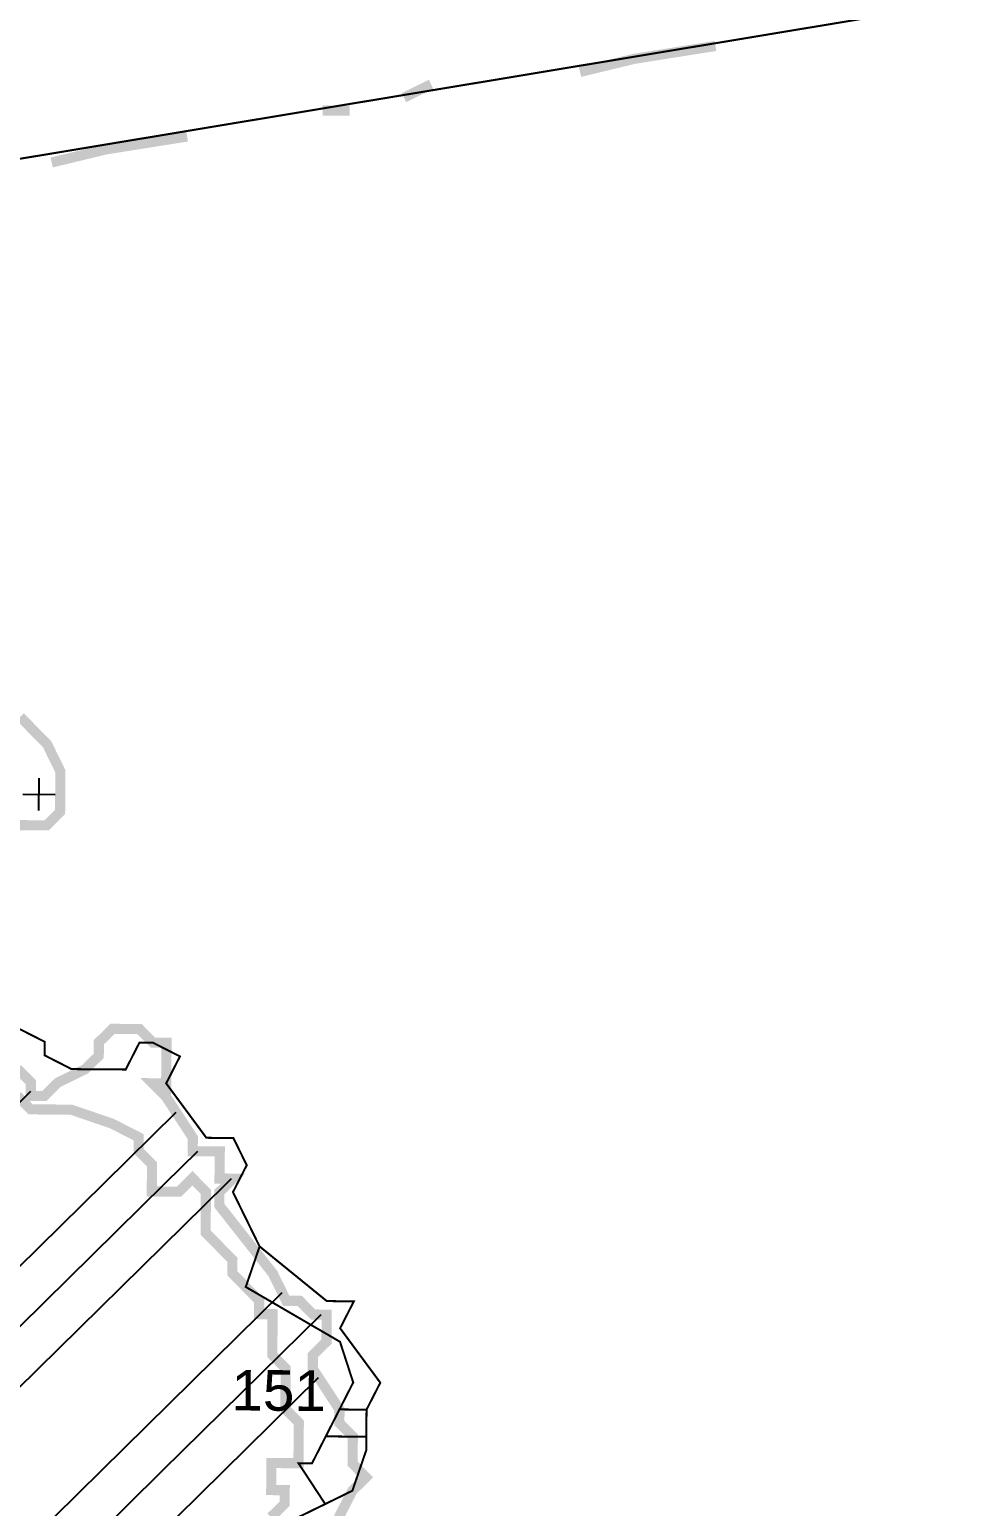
# Model space of a CAD drawing. Header units: metres. Extents: x 317370 to 326712, y 1824935 to 1838812.
# Drawn here: x 322327.5 to 322603.4, y 1831503.1 to 1831943.2 of the extents above; entities that cross this region are included whole.
import ezdxf

# ---------------------------------------------------------------- set-up
doc = ezdxf.new("R2010")
doc.units = ezdxf.units.M
doc.header["$MEASUREMENT"] = 0
for name, color, linetype in [('ARCHAEOLOGICAL & HERITAGE SITES', 12, 'Continuous'), ('HAZARDS LINE', 1, 'Continuous'), ('NDZ-200M FROM CRZ', 30, 'Continuous'), ('RIVER', 4, 'Continuous'), ('SURVEY NO.', 7, 'Continuous'), ('SURVEY PLOT BOUNDARY', 35, 'Continuous'), ('VILLAGE BOUNDARY', 212, 'Continuous')]:
    doc.layers.add(name, color=color, linetype=linetype)
doc.layers.add('HIGH TIDE LINE', color=7, linetype='Continuous', true_color=0xff00c5)
doc.styles.add('PDF Arial', font='arial.ttf')

# ---------------------------------------------------------------- blocks, each defined once
blk = doc.blocks.new('81')
at = {"layer": 'ARCHAEOLOGICAL & HERITAGE SITES'}
h = blk.add_hatch(dxfattribs=at)
h.set_pattern_fill('GOST_GROUND', color=256, scale=6.046778, angle=-0.4508)
h.set_pattern_definition([(44.54917, (306983.874, 1824194.8), (85.5117, -0.67286), [120.93555]), (44.54917, (307002.013, 1824194.656), (85.5117, -0.67286), [120.93555]), (44.54917, (307020.153, 1824194.51), (85.5117, -0.67286), [120.93555])])
h.paths.add_polyline_path([(322282.86, 1831724.83), (322275.66, 1831744.73), (322268.57, 1831767.04), (322268.6, 1831771.07), (322264.57, 1831771.1), (322260.57, 1831775.17), (322260.61, 1831779.2), (322256.57, 1831779.23), (322252.54, 1831779.26), (322248.54, 1831783.32), (322244.55, 1831787.39), (322228.55, 1831803.64), (322228.58, 1831807.67), (322228.61, 1831811.7), (322228.64, 1831815.73), (322224.61, 1831815.76), (322220.58, 1831815.8), (322216.55, 1831815.83), (322216.58, 1831819.86), (322216.62, 1831823.89), (322212.58, 1831823.92), (322208.59, 1831827.99), (322204.56, 1831828.02), (322196.53, 1831832.11), (322192.49, 1831832.14), (322192.53, 1831836.18), (322192.56, 1831840.21), (322192.59, 1831844.24), (322188.59, 1831848.3), (322184.56, 1831848.33), (322180.53, 1831848.36), (322176.53, 1831852.43), (322168.5, 1831856.52), (322164.5, 1831860.59), (322164.53, 1831864.62), (322164.56, 1831868.65), (322160.57, 1831872.71), (322156.57, 1831876.77), (322156.54, 1831872.74), (322152.5, 1831872.78), (322148.44, 1831868.78), (322144.41, 1831868.81), (322132.32, 1831868.9), (322132.35, 1831872.93), (322128.32, 1831872.97), (322124.29, 1831873), (322120.26, 1831873.03), (322120.23, 1831869), (322116.16, 1831865), (322112.13, 1831865.03), (322108.07, 1831861.03), (322104.04, 1831861.06), (322099.98, 1831857.06), (322091.92, 1831857.13), (322087.89, 1831857.16), (322083.89, 1831861.22), (322079.86, 1831861.25), (322075.82, 1831861.28), (322075.79, 1831857.25), (322071.76, 1831857.28), (322067.73, 1831857.32), (322059.67, 1831857.38), (322055.64, 1831857.41), (322051.61, 1831857.44), (322047.58, 1831857.47), (322043.55, 1831857.51), (322039.48, 1831853.51), (322035.45, 1831853.54), (322031.42, 1831853.57), (322027.39, 1831853.6), (322023.36, 1831853.63), (322019.33, 1831853.66), (322015.3, 1831853.7), (322011.24, 1831849.7), (322007.21, 1831849.73), (322003.14, 1831845.73), (321995.08, 1831845.79), (321991.05, 1831845.82), (321991.02, 1831841.79), (321986.99, 1831841.82), (321986.96, 1831837.79), (321986.93, 1831833.76), (321986.89, 1831829.73), (321986.86, 1831825.7), (321986.83, 1831821.67), (321986.8, 1831817.64), (321990.8, 1831813.57), (321990.77, 1831809.54), (321990.73, 1831805.51), (321990.7, 1831801.48), (321990.67, 1831797.45), (321994.67, 1831793.38), (321994.64, 1831789.35), (321998.67, 1831789.32), (321998.64, 1831785.29), (322002.54, 1831769.13), (322006.48, 1831757.01), (322002.41, 1831753.01), (322002.38, 1831748.98), (322002.35, 1831744.94), (322006.32, 1831736.85), (322010.25, 1831724.72), (322014.19, 1831712.6), (322018.22, 1831712.57), (322022.28, 1831716.57), (322026.31, 1831716.53), (322030.31, 1831712.47), (322030.28, 1831708.44), (322030.25, 1831704.41), (322026.22, 1831704.44), (322026.19, 1831700.41), (322030.19, 1831696.35), (322038.22, 1831692.25), (322038.18, 1831688.22), (322042.21, 1831688.19), (322050.18, 1831676.03), (322050.15, 1831672), (322046.12, 1831672.03), (322046.09, 1831668), (322042.06, 1831668.03), (322042.02, 1831664), (322037.96, 1831660), (322041.96, 1831655.94), (322041.93, 1831651.9), (322045.93, 1831647.84), (322049.96, 1831647.81), (322053.99, 1831647.78), (322058.05, 1831651.78), (322062.11, 1831655.78), (322062.15, 1831659.81), (322062.18, 1831663.84), (322070.21, 1831659.75), (322090.27, 1831647.49), (322098.3, 1831643.4), (322102.33, 1831643.37), (322106.33, 1831639.3), (322106.29, 1831635.27), (322106.26, 1831631.24), (322110.29, 1831631.21), (322114.32, 1831631.18), (322118.35, 1831631.14), (322130.42, 1831627.02), (322142.48, 1831622.89), (322146.48, 1831618.83), (322154.5, 1831614.73), (322158.54, 1831614.7), (322158.5, 1831610.67), (322158.47, 1831606.64), (322162.47, 1831602.58), (322166.5, 1831602.54), (322170.44, 1831590.42), (322174.4, 1831582.32), (322178.44, 1831582.29), (322178.37, 1831574.23), (322182.34, 1831566.14), (322186.34, 1831562.07), (322186.24, 1831549.98), (322190.18, 1831537.85), (322190.15, 1831533.82), (322194.18, 1831533.79), (322194.15, 1831529.76), (322206.14, 1831517.57), (322214.17, 1831513.47), (322222.2, 1831509.38), (322226.2, 1831505.32), (322230.2, 1831501.25), (322262.26, 1831486.06), (322290.55, 1831467.96), (322314.33, 1831459.52), (322327.14, 1831455.3), (322358.77, 1831447.83), (322362.8, 1831447.8), (322366.83, 1831447.77), (322370.87, 1831447.73), (322374.9, 1831447.7), (322378.93, 1831447.67), (322382.96, 1831447.64), (322387.02, 1831451.64), (322391.05, 1831451.61), (322391.08, 1831455.64), (322395.14, 1831459.64), (322399.21, 1831463.64), (322399.24, 1831467.67), (322403.27, 1831467.64), (322407.33, 1831471.64), (322411.46, 1831483.7), (322411.52, 1831491.76), (322411.55, 1831495.79), (322415.58, 1831495.76), (322419.61, 1831495.73), (322419.65, 1831499.76), (322423.74, 1831507.79), (322427.8, 1831511.79), (322423.8, 1831515.86), (322423.84, 1831519.89), (322423.87, 1831523.92), (322419.87, 1831527.98), (322419.9, 1831532.01), (322411.93, 1831544.17), (322411.97, 1831548.2), (322416.03, 1831552.2), (322416.06, 1831556.23), (322416.09, 1831560.26), (322412.06, 1831560.3), (322408.06, 1831564.36), (322404.03, 1831564.39), (322400.06, 1831572.49), (322384.1, 1831592.77), (322384.13, 1831596.8), (322388.19, 1831600.8), (322384.16, 1831600.83), (322384.19, 1831604.86), (322384.23, 1831608.89), (322380.2, 1831608.93), (322376.16, 1831608.96), (322376.2, 1831612.99), (322368.23, 1831625.15), (322364.23, 1831629.21), (322368.26, 1831629.18), (322368.29, 1831633.21), (322368.33, 1831637.24), (322368.36, 1831641.27), (322364.33, 1831641.3), (322360.33, 1831645.37), (322356.3, 1831645.4), (322352.27, 1831645.43), (322348.2, 1831641.43), (322348.17, 1831637.4), (322344.11, 1831633.4), (322336.02, 1831629.43), (322331.95, 1831625.43), (322327.92, 1831625.46), (322327.95, 1831629.5), (322323.96, 1831633.56), (322323.99, 1831637.59), (322319.99, 1831641.65), (322320.02, 1831645.68), (322316.02, 1831649.75), (322316.05, 1831653.78), (322312.05, 1831657.84), (322312.08, 1831661.87), (322312.18, 1831673.97), (322308.18, 1831678.03), (322308.21, 1831682.06), (322308.23, 1831684.08), (322289.38, 1831712.28)])
at = {"layer": 'NDZ-200M FROM CRZ'}
h = blk.add_hatch(dxfattribs=at)
h.set_pattern_fill('CROSS', color=256, scale=3.023389, angle=-0.4508)
h.set_pattern_definition([(359.54917, (306983.874, 1824194.798), (19.348987, 19.046862), [9.59926, -28.79778]), (89.54917, (306988.635, 1824189.961), (-19.046862, 19.348987), [9.59926, -28.79778])])
h.paths.add_polyline_path([(322332.78, 1831730.25), (322324.78, 1831738.38), (322320.75, 1831738.41), (322320.78, 1831742.44), (322316.75, 1831742.47), (322312.75, 1831746.53), (322308.72, 1831746.56), (322308.75, 1831750.6), (322304.75, 1831754.66), (322300.72, 1831754.69), (322296.69, 1831754.72), (322292.66, 1831754.75), (322288.63, 1831754.79), (322284.63, 1831758.85), (322280.6, 1831758.88), (322276.6, 1831762.94), (322272.6, 1831767.01), (322268.57, 1831767.04), (322275.66, 1831744.73), (322282.86, 1831724.83), (322289.38, 1831712.28), (322308.23, 1831684.08), (322308.24, 1831686.09), (322312.31, 1831690.09), (322312.34, 1831694.12), (322316.4, 1831698.12), (322316.43, 1831702.16), (322320.46, 1831702.12), (322320.5, 1831706.16), (322324.53, 1831706.12), (322328.56, 1831706.09), (322332.59, 1831706.06), (322336.65, 1831710.06), (322336.71, 1831718.12), (322336.75, 1831722.15)])
at = {"layer": 'ARCHAEOLOGICAL & HERITAGE SITES', "const_width": 3.02, "flags": 128}
blk.add_lwpolyline([(322419.65, 1831499.76), (322423.74, 1831507.79), (322427.8, 1831511.79), (322423.8, 1831515.86), (322423.84, 1831519.89), (322423.87, 1831523.92), (322419.87, 1831527.98), (322419.9, 1831532.01), (322411.93, 1831544.17), (322411.97, 1831548.2), (322416.03, 1831552.2), (322416.06, 1831556.23), (322416.09, 1831560.26), (322412.06, 1831560.3), (322408.06, 1831564.36), (322404.03, 1831564.39), (322400.06, 1831572.49), (322384.1, 1831592.77), (322384.13, 1831596.8), (322388.19, 1831600.8), (322384.16, 1831600.83), (322384.19, 1831604.86), (322384.23, 1831608.89), (322380.2, 1831608.93), (322376.16, 1831608.96), (322376.2, 1831612.99), (322368.23, 1831625.15), (322364.23, 1831629.21), (322368.26, 1831629.18), (322368.29, 1831633.21), (322368.33, 1831637.24), (322368.36, 1831641.27), (322364.33, 1831641.3), (322360.33, 1831645.37), (322356.3, 1831645.4), (322352.27, 1831645.43), (322348.2, 1831641.43), (322348.17, 1831637.4), (322344.11, 1831633.4), (322336.02, 1831629.43), (322331.95, 1831625.43), (322327.92, 1831625.46), (322327.95, 1831629.5), (322323.96, 1831633.56)], dxfattribs=at)
at = {"layer": 'HAZARDS LINE', "lineweight": 18, "const_width": 3.02}
blk.add_lwpolyline([(322323.89, 1831625.5), (322327.89, 1831621.43), (322339.98, 1831621.34), (322352.04, 1831617.21), (322360.07, 1831613.12), (322360.04, 1831609.08), (322364.04, 1831605.02), (322364.01, 1831600.99), (322363.98, 1831596.96), (322368.01, 1831596.93), (322372.04, 1831596.9), (322376.1, 1831600.9), (322380.1, 1831596.83), (322380.07, 1831592.8), (322380.04, 1831588.77), (322380.01, 1831584.74), (322384, 1831580.67), (322388, 1831576.61), (322387.97, 1831572.58), (322391.97, 1831568.52), (322395.97, 1831564.45), (322395.94, 1831560.42), (322399.97, 1831560.39), (322399.91, 1831552.33), (322399.87, 1831548.3), (322403.87, 1831544.23), (322403.84, 1831540.2), (322403.81, 1831536.17), (322403.78, 1831532.14), (322407.78, 1831528.08), (322407.74, 1831524.05), (322407.71, 1831520.01), (322407.68, 1831515.98), (322403.65, 1831516.01), (322399.62, 1831516.05), (322399.59, 1831512.01), (322399.56, 1831507.98), (322403.59, 1831507.95), (322403.56, 1831503.92), (322399.49, 1831499.92)], dxfattribs=at)
at = {"layer": 'HIGH TIDE LINE', "lineweight": 35, "const_width": 3.02}
for points in [[(322419.65, 1831499.76), (322423.74, 1831507.79), (322427.8, 1831511.79), (322423.8, 1831515.86), (322423.84, 1831519.89), (322423.87, 1831523.92), (322419.87, 1831527.98), (322419.9, 1831532.01), (322411.93, 1831544.17), (322411.97, 1831548.2), (322416.03, 1831552.2), (322416.06, 1831556.23), (322416.09, 1831560.26), (322412.06, 1831560.3), (322408.06, 1831564.36), (322404.03, 1831564.39), (322400.06, 1831572.49), (322384.1, 1831592.77), (322384.13, 1831596.8), (322388.19, 1831600.8), (322384.16, 1831600.83), (322384.19, 1831604.86), (322384.23, 1831608.89), (322380.2, 1831608.93), (322376.16, 1831608.96), (322376.2, 1831612.99), (322368.23, 1831625.15), (322364.23, 1831629.21), (322368.26, 1831629.18), (322368.29, 1831633.21), (322368.33, 1831637.24), (322368.36, 1831641.27), (322364.33, 1831641.3), (322360.33, 1831645.37), (322356.3, 1831645.4), (322352.27, 1831645.43), (322348.2, 1831641.43), (322348.17, 1831637.4), (322344.11, 1831633.4), (322336.02, 1831629.43), (322331.95, 1831625.43), (322327.92, 1831625.46), (322327.95, 1831629.5), (322323.96, 1831633.56)], [(322324.53, 1831706.12), (322328.56, 1831706.09), (322332.59, 1831706.06), (322336.65, 1831710.06), (322336.71, 1831718.12), (322336.75, 1831722.15), (322332.78, 1831730.25), (322324.78, 1831738.38)]]:
    blk.add_lwpolyline(points, dxfattribs=at)
at = {"layer": 'RIVER', "flags": 128}
for points in [[(322324.78, 1831738.38, 3.02, 3.02, 0), (322332.78, 1831730.25, 3.02, 3.02, 0), (322336.75, 1831722.15, 3.02, 3.02, 0), (322336.71, 1831718.12, 3.02, 3.02, 0), (322336.65, 1831710.06, 3.02, 3.02, 0), (322332.59, 1831706.06, 3.02, 3.02, 0), (322328.56, 1831706.09, 3.02, 3.02, 0), (322320.5, 1831706.16, 3.02, 3.02, 0)], [(322323.96, 1831633.56, 3.02, 3.02, 0), (322327.95, 1831629.5, 3.02, 3.02, 0), (322327.92, 1831625.46, 3.02, 3.02, 0), (322331.95, 1831625.43, 3.02, 3.02, 0), (322336.02, 1831629.43, 3.02, 3.02, 0), (322344.11, 1831633.4, 3.02, 3.02, 0), (322348.17, 1831637.4, 3.02, 3.02, 0), (322348.2, 1831641.43, 3.02, 3.02, 0), (322352.27, 1831645.43, 3.02, 3.02, 0), (322356.3, 1831645.4, 3.02, 3.02, 0), (322360.33, 1831645.37, 3.02, 3.02, 0), (322364.33, 1831641.3, 3.02, 3.02, 0), (322368.36, 1831641.27, 3.02, 3.02, 0), (322368.33, 1831637.24, 3.02, 3.02, 0), (322368.29, 1831633.21, 3.02, 3.02, 0), (322368.23, 1831625.15, 3.02, 3.02, 0), (322376.2, 1831612.99, 3.02, 3.02, 0), (322376.16, 1831608.96, 3.02, 3.02, 0), (322380.2, 1831608.93, 3.02, 3.02, 0), (322384.23, 1831608.89, 3.02, 3.02, 0), (322384.16, 1831600.83, 3.02, 3.02, 0), (322388.19, 1831600.8, 3.02, 3.02, 0), (322384.13, 1831596.8, 3.02, 3.02, 0), (322384.1, 1831592.77, 3.02, 3.02, 0), (322400.06, 1831572.49, 3.02, 3.02, 0), (322404.03, 1831564.39, 3.02, 3.02, 0), (322408.06, 1831564.36, 3.02, 3.02, 0), (322412.06, 1831560.3, 3.02, 3.02, 0), (322416.09, 1831560.26, 3.02, 3.02, 0), (322416.06, 1831556.23, 3.02, 3.02, 0), (322416.03, 1831552.2, 3.02, 3.02, 0), (322411.97, 1831548.2, 3.02, 3.02, 0), (322411.93, 1831544.17, 3.02, 3.02, 0), (322419.9, 1831532.01, 3.02, 3.02, 0), (322419.87, 1831527.98, 3.02, 3.02, 0), (322423.87, 1831523.92, 3.02, 3.02, 0), (322423.8, 1831515.86, 3.02, 3.02, 0), (322427.8, 1831511.79, 3.02, 3.02, 0), (322423.74, 1831507.79, 3.02, 3.02, 0), (322419.65, 1831499.76, 3.02, 3.02, 0)]]:
    blk.add_lwpolyline(points, format="xyseb", dxfattribs=at)
at = {"layer": 'SURVEY PLOT BOUNDARY', "lineweight": 18, "const_width": 0.605}
for points in [[(322407.55, 1831499.86), (322415.65, 1831503.82), (322423.74, 1831507.79), (322427.87, 1831519.86), (322427.9, 1831523.89), (322427.96, 1831531.95), (322432.06, 1831539.98), (322420.09, 1831556.2), (322424.18, 1831564.23), (322420.15, 1831564.26), (322416.12, 1831564.3), (322396.1, 1831580.58), (322388.16, 1831596.77), (322392.26, 1831604.8), (322388.29, 1831612.89), (322380.23, 1831612.96), (322368.26, 1831629.18), (322372.36, 1831637.21), (322364.33, 1831641.3), (322360.3, 1831641.34), (322356.2, 1831633.31), (322340.08, 1831633.43), (322332.05, 1831637.53), (322332.08, 1831641.56), (322324.05, 1831645.65)], [(322156.57, 1831876.77), (322689.36, 1831965.31)], [(322324.05, 1831645.65), (322332.08, 1831641.56), (322332.05, 1831637.53), (322340.08, 1831633.43), (322356.2, 1831633.31), (322360.3, 1831641.34), (322364.33, 1831641.3), (322372.36, 1831637.21), (322368.26, 1831629.18), (322380.23, 1831612.96), (322388.29, 1831612.89), (322392.26, 1831604.8), (322388.16, 1831596.77), (322396.1, 1831580.58), (322391.97, 1831568.52), (322420.06, 1831552.17), (322423.99, 1831540.04), (322419.9, 1831532.01), (322415.81, 1831523.98), (322411.71, 1831515.95), (322407.68, 1831515.98), (322415.65, 1831503.82), (322407.55, 1831499.86)]]:
    blk.add_lwpolyline(points, dxfattribs=at)
for points in [[(322391.97, 1831568.52), (322396.1, 1831580.58), (322416.12, 1831564.3), (322420.15, 1831564.26), (322424.18, 1831564.23), (322420.09, 1831556.2), (322432.06, 1831539.98), (322427.96, 1831531.95), (322419.9, 1831532.01), (322423.99, 1831540.04), (322420.06, 1831552.17)], [(322419.9, 1831532.01), (322427.96, 1831531.95), (322427.9, 1831523.89), (322415.81, 1831523.98)], [(322407.68, 1831515.98), (322411.71, 1831515.95), (322415.81, 1831523.98), (322427.9, 1831523.89), (322427.87, 1831519.86), (322423.74, 1831507.79), (322415.65, 1831503.82)]]:
    blk.add_lwpolyline(points, close=True, dxfattribs=at)
at = {"layer": 'VILLAGE BOUNDARY', "lineweight": 50, "const_width": 3.02}
for points in [[(322491.56, 1831930.58), (322507.72, 1831934.49), (322531.93, 1831938.33)], [(322439.1, 1831922.93), (322447.19, 1831926.9)], [(322414.88, 1831919.09), (322422.95, 1831919.03)], [(322334.14, 1831903.6), (322350.3, 1831907.5), (322374.51, 1831911.34)]]:
    blk.add_lwpolyline(points, dxfattribs=at)
at = {"layer": 'SURVEY NO.', "insert": (322387.65, 1831531.57), "char_height": 12.094, "attachment_point": 7, "rotation": 359.5492, "style": 'PDF Arial'}
blk.add_mtext('151', dxfattribs=at)

msp = doc.modelspace()

# ---------------------------------------------------------------- block references
msp.add_blockref('81', (0, 0))

doc.saveas('drawing.dxf')
